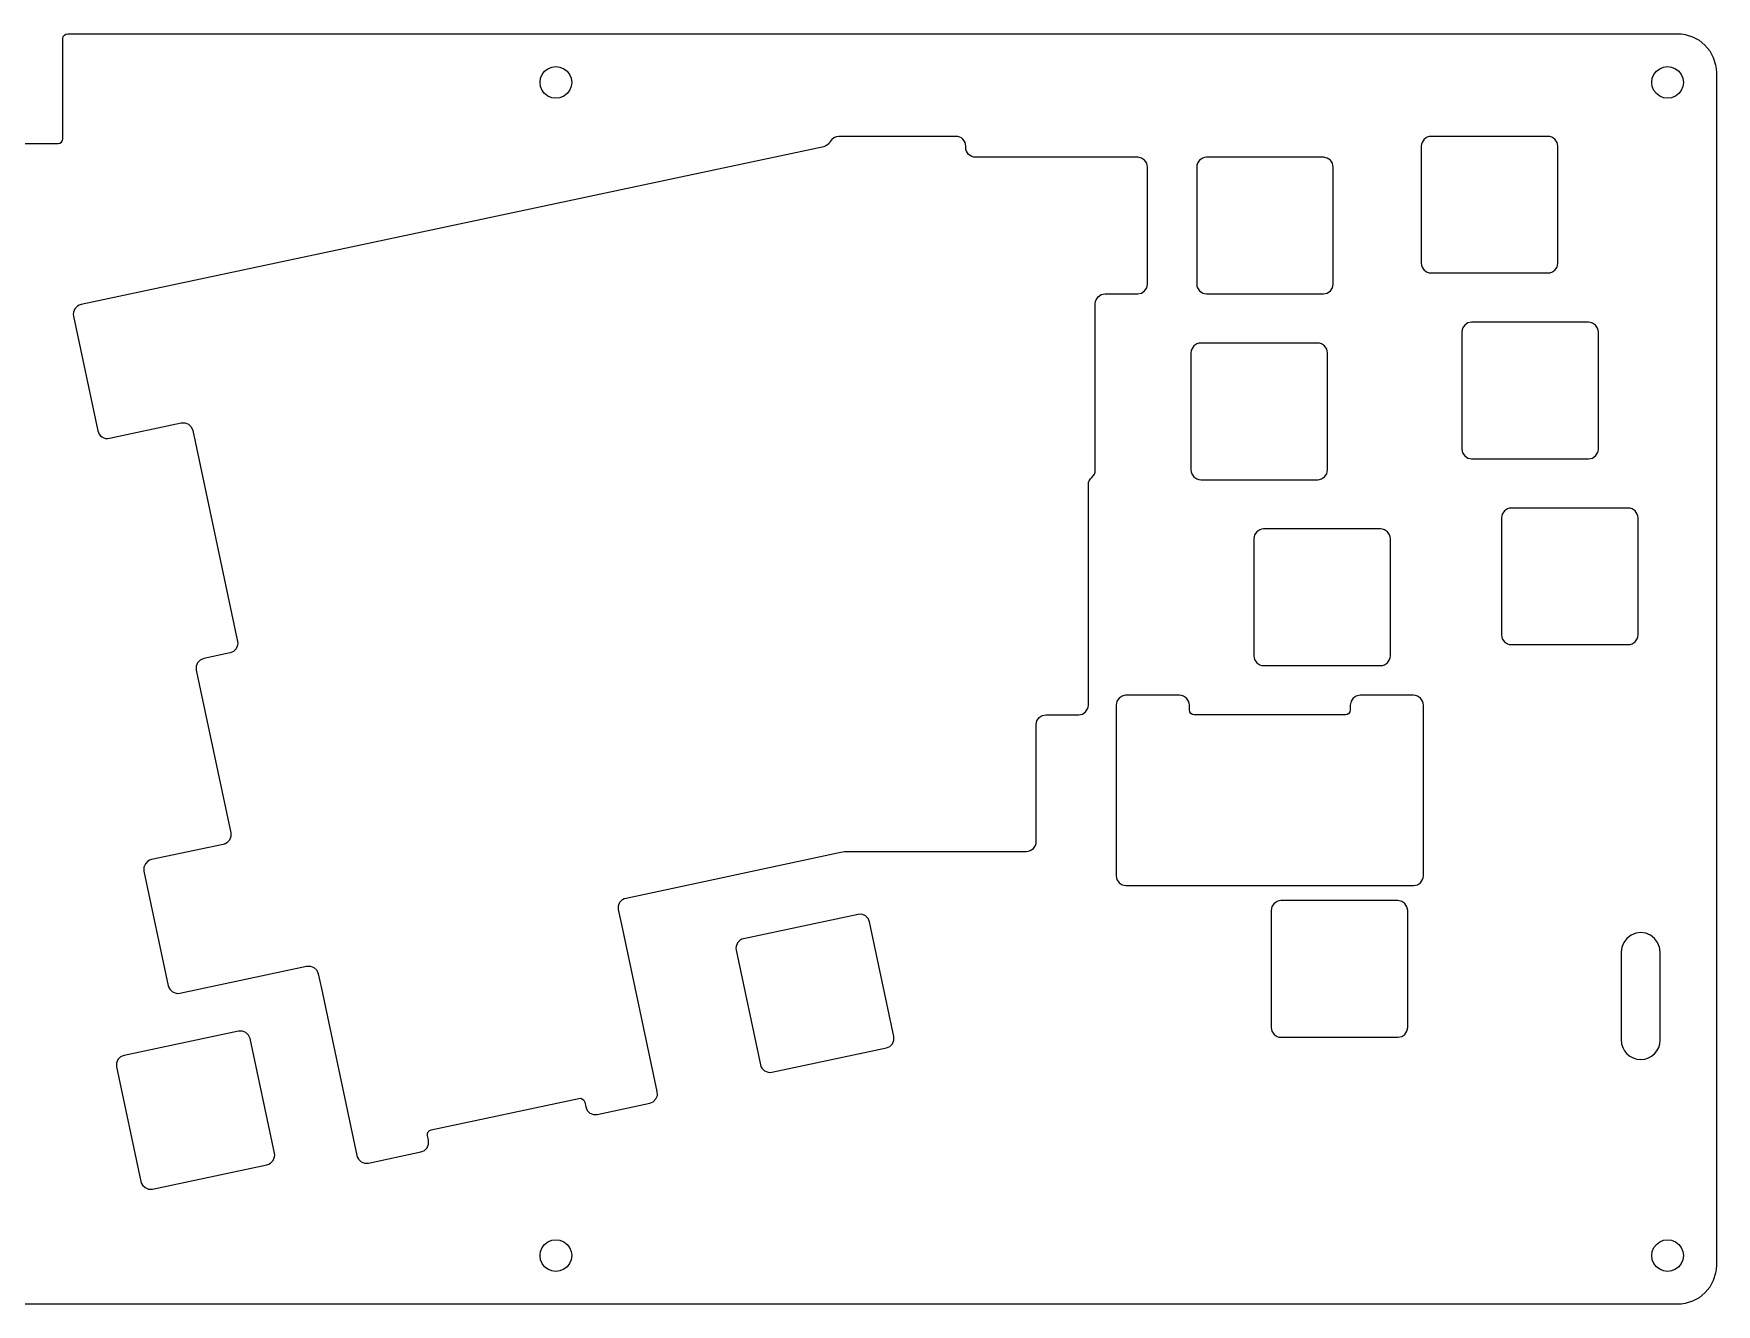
# Model space of a CAD drawing. Extents: x -3 to 1356, y -5 to 1100.
# Drawn here: x 704 to 1356, y 608 to 1100 of the extents above; entities that cross this region are included whole.
import ezdxf

# ---------------------------------------------------------------- set-up
doc = ezdxf.new("R2010")
doc.units = 0

msp = doc.modelspace()

# ---------------------------------------------------------------- linework, layer by layer
at = {"layer": 'holes'}
for p, q in [((900.4011, 1082.542491), (901.011338, 1084.010875)), ((901.011338, 1084.010875), (901.977877, 1085.273549)), ((901.977877, 1085.273549), (903.259375, 1086.258912)), ((903.259375, 1086.258912), (904.753473, 1086.87604)), ((904.753473, 1086.87604), (906.33025, 1087.08175)), ((906.33025, 1087.08175), (907.907027, 1086.87604)), ((907.907027, 1086.87604), (909.401125, 1086.258912)), ((909.401125, 1086.258912), (910.682623, 1085.273549)), ((910.682623, 1085.273549), (911.649162, 1084.010875)), ((911.649162, 1084.010875), (912.2594, 1082.542491)), ((1331.269099, 1082.542491), (1331.879338, 1084.010875)), ((1331.879338, 1084.010875), (1332.845877, 1085.27355)), ((1332.845877, 1085.27355), (1334.127375, 1086.258912)), ((1334.127375, 1086.258912), (1335.621473, 1086.876041)), ((1335.621473, 1086.876041), (1337.19825, 1087.081751)), ((1337.19825, 1087.081751), (1338.775027, 1086.876041)), ((1338.775027, 1086.876041), (1340.269125, 1086.258912)), ((1340.269125, 1086.258912), (1341.550623, 1085.27355)), ((1341.550623, 1085.27355), (1342.517162, 1084.010875)), ((1342.517162, 1084.010875), (1343.127401, 1082.542491)), ((900.1885, 1080.94), (900.4011, 1082.542491)), ((900.4011, 1079.337509), (900.1885, 1080.94)), ((901.011338, 1077.869125), (900.4011, 1079.337509)), ((901.977877, 1076.606451), (901.011338, 1077.869125)), ((903.259375, 1075.621088), (901.977877, 1076.606451)), ((910.682623, 1076.606451), (909.401125, 1075.621088)), ((911.649162, 1077.869125), (910.682623, 1076.606451)), ((912.2594, 1079.337509), (911.649162, 1077.869125)), ((912.2594, 1082.542491), (912.472, 1080.94)), ((912.472, 1080.94), (912.2594, 1079.337509)), ((912.472, 1080.94), (912.472, 1080.94)), ((1331.0565, 1080.94), (1331.269099, 1082.542491)), ((1331.2691, 1079.337509), (1331.0565, 1080.94)), ((1331.879338, 1077.869125), (1331.2691, 1079.337509)), ((1332.845877, 1076.606451), (1331.879338, 1077.869125)), ((1334.127375, 1075.621088), (1332.845877, 1076.606451)), ((1341.550623, 1076.606451), (1340.269125, 1075.621088)), ((1342.517162, 1077.869125), (1341.550623, 1076.606451)), ((1343.1274, 1079.337509), (1342.517162, 1077.869125)), ((1343.34, 1080.94), (1343.1274, 1079.337509)), ((1343.127401, 1082.542491), (1343.34, 1080.94)), ((1343.34, 1080.94), (1343.34, 1080.94)), ((904.753473, 1075.00396), (903.259375, 1075.621088)), ((906.33025, 1074.79825), (904.753473, 1075.00396)), ((907.907027, 1075.00396), (906.33025, 1074.79825)), ((909.401125, 1075.621088), (907.907027, 1075.00396)), ((1335.621473, 1075.00396), (1334.127375, 1075.621088)), ((1337.19825, 1074.79825), (1335.621473, 1075.00396)), ((1338.775027, 1075.00396), (1337.19825, 1074.79825)), ((1340.269125, 1075.621088), (1338.775027, 1075.00396)), ((1011.632249, 1056.747193), (1010.923932, 1056.32204)), ((1012.231317, 1057.31604), (1011.632249, 1056.747193)), ((1012.697, 1058.01023), (1012.231317, 1057.31604)), ((1013.297192, 1058.855319), (1012.697, 1058.01023)), ((1014.088723, 1059.49588), (1013.297192, 1058.855319)), ((1015.022442, 1059.90209), (1014.088723, 1059.49588)), ((1016.0492, 1060.04413), (1015.022442, 1059.90209)), ((1061.4035, 1060.04413), (1016.0492, 1060.04413)), ((1062.149043, 1059.981897), (1061.4035, 1060.04413)), ((1062.860165, 1059.774279), (1062.149043, 1059.981897)), ((1063.515969, 1059.429718), (1062.860165, 1059.774279)), ((1064.095556, 1058.956657), (1063.515969, 1059.429718)), ((1064.568632, 1058.377083), (1064.095556, 1058.956657)), ((1064.91321, 1057.721288), (1064.568632, 1058.377083)), ((1065.120847, 1057.010171), (1064.91321, 1057.721288)), ((1065.1831, 1056.26463), (1065.120847, 1057.010171)), ((1241.803391, 1057.026098), (1241.7266, 1056.2644)), ((1242.02362, 1057.735547), (1241.803391, 1057.026098)), ((1242.833599, 1058.936901), (1242.02362, 1057.735547)), ((1244.034953, 1059.74688), (1242.833599, 1058.936901)), ((1244.744402, 1059.967109), (1244.034953, 1059.74688)), ((1245.5061, 1060.0439), (1244.744402, 1059.967109)), ((1290.8605, 1060.0439), (1245.5061, 1060.0439)), ((1291.622198, 1059.967109), (1290.8605, 1060.0439)), ((1292.331647, 1059.74688), (1291.622198, 1059.967109)), ((1293.533001, 1058.936901), (1292.331647, 1059.74688)), ((1294.34298, 1057.735547), (1293.533001, 1058.936901)), ((1294.563209, 1057.026098), (1294.34298, 1057.735547)), ((1294.64, 1056.2644), (1294.563209, 1057.026098)), ((1010.1305, 1056.05893), (977.927, 1049.21393)), ((1010.923932, 1056.32204), (1010.1305, 1056.05893)), ((1065.1831, 1055.73543), (1065.1831, 1056.26463)), ((1065.259891, 1054.973732), (1065.1831, 1055.73543)), ((1065.48012, 1054.264283), (1065.259891, 1054.973732)), ((1066.290099, 1053.062929), (1065.48012, 1054.264283)), ((1067.491453, 1052.25295), (1066.290099, 1053.062929)), ((1068.200902, 1052.032721), (1067.491453, 1052.25295)), ((1068.9626, 1051.95593), (1068.200902, 1052.032721)), ((1131.8539, 1051.95593), (1068.9626, 1051.95593)), ((1133.300278, 1051.668253), (1131.8539, 1051.95593)), ((1134.526466, 1050.848967), (1133.300278, 1051.668253)), ((1135.345785, 1049.6228), (1134.526466, 1050.848967)), ((1155.823599, 1050.846901), (1155.01362, 1049.645547)), ((1157.024953, 1051.65688), (1155.823599, 1050.846901)), ((1157.734402, 1051.877109), (1157.024953, 1051.65688)), ((1158.4961, 1051.9539), (1157.734402, 1051.877109)), ((1203.8504, 1051.9539), (1158.4961, 1051.9539)), ((1205.296778, 1051.666223), (1203.8504, 1051.9539)), ((1206.522966, 1050.846937), (1205.296778, 1051.666223)), ((1207.342285, 1049.62077), (1206.522966, 1050.846937)), ((1241.7266, 1056.2644), (1241.7266, 1010.91)), ((1294.64, 1010.91), (1294.64, 1056.2644)), ((977.927, 1049.21393), (722.284, 994.87523)), ((1135.6335, 1048.17643), (1135.345785, 1049.6228)), ((1135.6335, 1002.82203), (1135.6335, 1048.17643)), ((1154.793391, 1048.936098), (1154.7166, 1048.1744)), ((1154.7166, 1048.1744), (1154.7166, 1002.82)), ((1155.01362, 1049.645547), (1154.793391, 1048.936098)), ((1207.63, 1048.1744), (1207.342285, 1049.62077)), ((1207.63, 1002.82), (1207.63, 1048.1744)), ((1241.7266, 1010.91), (1241.803391, 1010.148302)), ((1294.563209, 1010.148302), (1294.64, 1010.91)), ((1294.64, 1010.91), (1294.64, 1010.91)), ((1241.803391, 1010.148302), (1242.02362, 1009.438853)), ((1242.02362, 1009.438853), (1242.833599, 1008.237499)), ((1242.833599, 1008.237499), (1244.034953, 1007.42752)), ((1244.034953, 1007.42752), (1244.744402, 1007.207291)), ((1244.744402, 1007.207291), (1245.5061, 1007.1305)), ((1245.5061, 1007.1305), (1290.8605, 1007.1305)), ((1290.8605, 1007.1305), (1291.622198, 1007.207291)), ((1291.622198, 1007.207291), (1292.331647, 1007.42752)), ((1292.331647, 1007.42752), (1293.533001, 1008.237499)), ((1293.533001, 1008.237499), (1294.34298, 1009.438853)), ((1294.34298, 1009.438853), (1294.563209, 1010.148302)), ((1115.672211, 996.734176), (1116.482188, 997.935541)), ((1116.482188, 997.935541), (1117.683546, 998.745527)), ((1117.683546, 998.745527), (1118.392998, 998.965758)), ((1118.392998, 998.965758), (1119.1547, 999.04255)), ((1119.1547, 999.04255), (1131.8539, 999.04255)), ((1131.8539, 999.04255), (1133.300273, 999.330225)), ((1133.300273, 999.330225), (1134.526459, 1000.149506)), ((1134.526459, 1000.149506), (1135.345779, 1001.375666)), ((1135.345779, 1001.375666), (1135.6335, 1002.82203)), ((1154.7166, 1002.82), (1154.793395, 1002.058305)), ((1154.793395, 1002.058305), (1155.013626, 1001.34886)), ((1155.013626, 1001.34886), (1155.823606, 1000.147512)), ((1155.823606, 1000.147512), (1157.024958, 999.337538)), ((1157.024958, 999.337538), (1157.734404, 999.117311)), ((1157.734404, 999.117311), (1158.4961, 999.04052)), ((1158.4961, 999.04052), (1203.8504, 999.04052)), ((1203.8504, 999.04052), (1205.296773, 999.328195)), ((1205.296773, 999.328195), (1206.522959, 1000.147476)), ((1206.522959, 1000.147476), (1207.342279, 1001.373636)), ((1207.342279, 1001.373636), (1207.63, 1002.82)), ((1207.63, 1002.82), (1207.63, 1002.82)), ((719.357541, 991.893252), (719.289631, 991.153514)), ((719.900043, 993.236768), (719.357541, 991.893252)), ((720.906746, 994.27883), (719.900043, 993.236768)), ((721.554907, 994.641751), (720.906746, 994.27883)), ((722.284, 994.87523), (721.554907, 994.641751)), ((1115.3752, 995.26302), (1115.451986, 996.024723)), ((1115.3752, 930.82212), (1115.3752, 995.26302)), ((1115.451986, 996.024723), (1115.672211, 996.734176)), ((719.289631, 991.153514), (719.37289, 990.39249)), ((719.37289, 990.39249), (728.8026, 946.02929)), ((1257.734309, 985.710677), (1257.4466, 984.2643)), ((1258.553627, 986.93685), (1257.734309, 985.710677)), ((1259.779817, 987.756141), (1258.553627, 986.93685)), ((1261.2262, 988.04382), (1259.779817, 987.756141)), ((1306.5805, 988.04382), (1261.2262, 988.04382)), ((1307.342201, 987.967028), (1306.5805, 988.04382)), ((1308.051652, 987.746798), (1307.342201, 987.967028)), ((1309.253008, 986.936814), (1308.051652, 987.746798)), ((1310.062986, 985.735453), (1309.253008, 986.936814)), ((1310.283212, 985.026002), (1310.062986, 985.735453)), ((1310.36, 984.2643), (1310.283212, 985.026002)), ((1153.563188, 978.849341), (1152.753211, 977.647976)), ((1154.764546, 979.659327), (1153.563188, 978.849341)), ((1155.473998, 979.879558), (1154.764546, 979.659327)), ((1156.2357, 979.95635), (1155.473998, 979.879558)), ((1201.59, 979.95635), (1156.2357, 979.95635)), ((1202.351702, 979.879558), (1201.59, 979.95635)), ((1203.061154, 979.659327), (1202.351702, 979.879558)), ((1204.262512, 978.849341), (1203.061154, 979.659327)), ((1205.072489, 977.647976), (1204.262512, 978.849341)), ((1257.4466, 984.2643), (1257.4466, 938.91)), ((1310.36, 938.91), (1310.36, 984.2643)), ((1152.532986, 976.938523), (1152.4562, 976.17682)), ((1152.4562, 976.17682), (1152.4562, 930.82252)), ((1152.753211, 977.647976), (1152.532986, 976.938523)), ((1205.292714, 976.938523), (1205.072489, 977.647976)), ((1205.3695, 976.17682), (1205.292714, 976.938523)), ((1205.3695, 930.82252), (1205.3695, 976.17682)), ((728.8026, 946.02929), (729.009719, 945.3069)), ((733.28529, 943.11816), (761.11609, 949.03378)), ((761.11609, 949.03378), (762.590678, 949.053101)), ((762.590678, 949.053101), (763.960412, 948.506644)), ((763.960412, 948.506644), (765.016757, 947.477606)), ((765.016757, 947.477606), (765.59889, 946.12265)), ((765.59889, 946.12265), (782.96729, 864.41025)), ((729.009719, 945.3069), (729.355772, 944.648436)), ((729.355772, 944.648436), (729.827761, 944.073498)), ((729.827761, 944.073498), (730.412687, 943.601685)), ((730.412687, 943.601685), (731.081616, 943.259225)), ((731.081616, 943.259225), (731.798821, 943.061881)), ((731.798821, 943.061881), (732.54111, 943.013559)), ((732.54111, 943.013559), (733.28529, 943.11816)), ((1257.4466, 938.91), (1257.734306, 937.46362)), ((1257.734306, 937.46362), (1258.553623, 936.237444)), ((1258.553623, 936.237444), (1259.779815, 935.418149)), ((1259.779815, 935.418149), (1261.2262, 935.13047)), ((1261.2262, 935.13047), (1306.5805, 935.13047)), ((1306.5805, 935.13047), (1307.342202, 935.207262)), ((1307.342202, 935.207262), (1308.051654, 935.427493)), ((1308.051654, 935.427493), (1309.253012, 936.237479)), ((1309.253012, 936.237479), (1310.062989, 937.438844)), ((1310.062989, 937.438844), (1310.283214, 938.148297)), ((1310.283214, 938.148297), (1310.36, 938.91)), ((1310.36, 938.91), (1310.36, 938.91)), ((1112.81815, 925.891591), (1113.07613, 926.658832)), ((1113.07613, 926.658832), (1113.49152, 927.353572)), ((1113.49152, 927.353572), (1114.0524, 927.94993)), ((1114.0524, 927.94993), (1114.613251, 928.546296)), ((1114.613251, 928.546296), (1115.028614, 929.241036)), ((1115.028614, 929.241036), (1115.28657, 930.008271)), ((1115.28657, 930.008271), (1115.3752, 930.82212)), ((1152.4562, 930.82252), (1152.532988, 930.060818)), ((1152.532988, 930.060818), (1152.753214, 929.351367)), ((1152.753214, 929.351367), (1153.563192, 928.150006)), ((1153.563192, 928.150006), (1154.764548, 927.340022)), ((1154.764548, 927.340022), (1155.473999, 927.119792)), ((1155.473999, 927.119792), (1156.2357, 927.043)), ((1156.2357, 927.043), (1201.59, 927.043)), ((1201.59, 927.043), (1202.351701, 927.119792)), ((1202.351701, 927.119792), (1203.061152, 927.340022)), ((1203.061152, 927.340022), (1204.262508, 928.150006)), ((1204.262508, 928.150006), (1205.072486, 929.351367)), ((1205.072486, 929.351367), (1205.292712, 930.060818)), ((1205.292712, 930.060818), (1205.3695, 930.82252)), ((1112.7295, 925.07773), (1112.81815, 925.891591)), ((1112.7295, 839.73553), (1112.7295, 925.07773)), ((1272.906788, 913.026702), (1272.83, 912.265)), ((1273.127014, 913.736153), (1272.906788, 913.026702)), ((1273.936992, 914.937514), (1273.127014, 913.736153)), ((1275.138348, 915.747498), (1273.936992, 914.937514)), ((1275.847799, 915.967728), (1275.138348, 915.747498)), ((1276.6095, 916.04452), (1275.847799, 915.967728)), ((1321.9639, 916.04452), (1276.6095, 916.04452)), ((1322.725601, 915.967728), (1321.9639, 916.04452)), ((1323.435052, 915.747498), (1322.725601, 915.967728)), ((1324.636408, 914.937514), (1323.435052, 915.747498)), ((1325.446386, 913.736153), (1324.636408, 914.937514)), ((1325.666612, 913.026702), (1325.446386, 913.736153)), ((1325.7434, 912.265), (1325.666612, 913.026702)), ((1177.936988, 906.848821), (1177.127011, 905.647456)), ((1179.138346, 907.658807), (1177.936988, 906.848821)), ((1179.847798, 907.879038), (1179.138346, 907.658807)), ((1180.6095, 907.95583), (1179.847798, 907.879038)), ((1225.9639, 907.95583), (1180.6095, 907.95583)), ((1226.725602, 907.879038), (1225.9639, 907.95583)), ((1227.435054, 907.658807), (1226.725602, 907.879038)), ((1228.636412, 906.848821), (1227.435054, 907.658807)), ((1229.446389, 905.647456), (1228.636412, 906.848821)), ((1272.83, 912.265), (1272.83, 866.9107)), ((1325.7434, 866.9107), (1325.7434, 912.265)), ((1176.906786, 904.938003), (1176.83, 904.1763)), ((1176.83, 904.1763), (1176.83, 858.822)), ((1177.127011, 905.647456), (1176.906786, 904.938003)), ((1229.666614, 904.938003), (1229.446389, 905.647456)), ((1229.7434, 904.1763), (1229.666614, 904.938003)), ((1229.7434, 858.822), (1229.7434, 904.1763)), ((782.440137, 861.565972), (781.433434, 860.52391)), ((782.982639, 862.909488), (782.440137, 861.565972)), ((782.96729, 864.41025), (783.050549, 863.649226)), ((783.050549, 863.649226), (782.982639, 862.909488)), ((1272.83, 866.9107), (1272.906786, 866.148997)), ((1272.906786, 866.148997), (1273.127011, 865.439544)), ((1273.127011, 865.439544), (1273.936988, 864.238179)), ((1273.936988, 864.238179), (1275.138346, 863.428193)), ((1275.138346, 863.428193), (1275.847798, 863.207962)), ((1275.847798, 863.207962), (1276.6095, 863.13117)), ((1276.6095, 863.13117), (1321.9639, 863.13117)), ((1321.9639, 863.13117), (1322.725602, 863.207962)), ((1322.725602, 863.207962), (1323.435054, 863.428193)), ((1323.435054, 863.428193), (1324.636412, 864.238179)), ((1324.636412, 864.238179), (1325.446389, 865.439544)), ((1325.446389, 865.439544), (1325.666614, 866.148997)), ((1325.666614, 866.148997), (1325.7434, 866.9107)), ((767.446466, 856.115514), (766.899987, 854.745795)), ((766.899987, 854.745795), (766.91928, 853.27121)), ((768.475519, 857.171839), (767.446466, 856.115514)), ((769.83048, 857.75395), (768.475519, 857.171839)), ((780.05618, 859.92751), (769.83048, 857.75395)), ((780.785273, 860.160989), (780.05618, 859.92751)), ((781.433434, 860.52391), (780.785273, 860.160989)), ((1176.83, 858.822), (1176.906788, 858.060298)), ((1176.906788, 858.060298), (1177.127014, 857.350847)), ((1177.127014, 857.350847), (1177.936992, 856.149486)), ((1177.936992, 856.149486), (1179.138348, 855.339502)), ((1179.138348, 855.339502), (1179.847799, 855.119272)), ((1179.847799, 855.119272), (1180.6095, 855.04248)), ((1180.6095, 855.04248), (1225.9639, 855.04248)), ((1225.9639, 855.04248), (1226.725601, 855.119272)), ((1226.725601, 855.119272), (1227.435052, 855.339502)), ((1227.435052, 855.339502), (1228.636408, 856.149486)), ((1228.636408, 856.149486), (1229.446386, 857.350847)), ((1229.446386, 857.350847), (1229.666612, 858.060298)), ((1229.666612, 858.060298), (1229.7434, 858.822)), ((766.91928, 853.27121), (780.31518, 790.24841)), ((1124.608392, 842.407514), (1123.798414, 841.206153)), ((1125.809748, 843.217498), (1124.608392, 842.407514)), ((1126.519199, 843.437728), (1125.809748, 843.217498)), ((1127.2809, 843.51452), (1126.519199, 843.437728)), ((1148.0683, 843.51452), (1127.2809, 843.51452)), ((1148.830002, 843.43773), (1148.0683, 843.51452)), ((1149.539453, 843.217501), (1148.830002, 843.43773)), ((1150.740811, 842.407517), (1149.539453, 843.217501)), ((1151.550789, 841.206155), (1150.740811, 842.407517)), ((1215.316927, 842.40825), (1214.497609, 841.182077)), ((1216.543117, 843.227541), (1215.316927, 842.40825)), ((1217.9895, 843.51522), (1216.543117, 843.227541)), ((1238.7769, 843.51522), (1217.9895, 843.51522)), ((1239.538601, 843.438428), (1238.7769, 843.51522)), ((1240.248052, 843.218198), (1239.538601, 843.438428)), ((1241.449408, 842.408214), (1240.248052, 843.218198)), ((1242.259386, 841.206853), (1241.449408, 842.408214)), ((1092.796796, 833.62257), (1093.616113, 834.848746)), ((1093.616113, 834.848746), (1094.842305, 835.668041)), ((1094.842305, 835.668041), (1096.28869, 835.95572)), ((1096.28869, 835.95572), (1108.95, 835.956)), ((1108.95, 835.956), (1109.711702, 836.032792)), ((1109.711702, 836.032792), (1110.421154, 836.253023)), ((1110.421154, 836.253023), (1111.622512, 837.063009)), ((1111.622512, 837.063009), (1112.432489, 838.264374)), ((1112.432489, 838.264374), (1112.652714, 838.973827)), ((1112.652714, 838.973827), (1112.7295, 839.73553)), ((1123.578188, 840.496702), (1123.5014, 839.735)), ((1123.5014, 839.735), (1123.5014, 773.594)), ((1123.798414, 841.206153), (1123.578188, 840.496702)), ((1151.771014, 840.496702), (1151.550789, 841.206155)), ((1151.8478, 839.735), (1151.771014, 840.496702)), ((1151.8478, 837.84523), (1151.8478, 839.735)), ((1151.991656, 837.122042), (1151.8478, 837.84523)), ((1152.401315, 836.508957), (1151.991656, 837.122042)), ((1153.014409, 836.099311), (1152.401315, 836.508957)), ((1153.7376, 835.95547), (1153.014409, 836.099311)), ((1212.3203, 835.95547), (1153.7376, 835.95547)), ((1213.055859, 836.103997), (1212.3203, 835.95547)), ((1213.65652, 836.508992), (1213.055859, 836.103997)), ((1214.061497, 837.109666), (1213.65652, 836.508992)), ((1214.21, 837.84523), (1214.061497, 837.109666)), ((1214.497609, 841.182077), (1214.2099, 839.7357)), ((1214.2099, 839.7357), (1214.21, 839.735)), ((1214.21, 839.735), (1214.21, 837.84523)), ((1242.479612, 840.497402), (1242.259386, 841.206853)), ((1242.5564, 839.7357), (1242.479612, 840.497402)), ((1242.5564, 773.594), (1242.5564, 839.7357)), ((1092.50909, 832.17619), (1092.796796, 833.62257)), ((1092.50909, 786.82189), (1092.50909, 832.17619)), ((780.31518, 790.24841), (780.398441, 789.487386)), ((780.398441, 789.487386), (780.330533, 788.747647)), ((777.40408, 785.76566), (749.60998, 779.85784)), ((778.133173, 785.999141), (777.40408, 785.76566)), ((778.781334, 786.362063), (778.133173, 785.999141)), ((779.788035, 787.404129), (778.781334, 786.362063)), ((780.330533, 788.747647), (779.788035, 787.404129)), ((1016.16769, 782.58331), (1016.78679, 782.77154)), ((1016.78679, 782.77154), (1018.19169, 783.04237)), ((1018.19169, 783.04237), (1088.72959, 783.04237)), ((1088.72959, 783.04237), (1089.491291, 783.119162)), ((1089.491291, 783.119162), (1090.200742, 783.339392)), ((1090.200742, 783.339392), (1091.402098, 784.149376)), ((1091.402098, 784.149376), (1092.212076, 785.350737)), ((1092.212076, 785.350737), (1092.432302, 786.060188)), ((1092.432302, 786.060188), (1092.50909, 786.82189)), ((746.683518, 776.875855), (746.615609, 776.136115)), ((746.615609, 776.136115), (746.69887, 775.37509)), ((747.226019, 778.219374), (746.683518, 776.875855)), ((748.232723, 779.261439), (747.226019, 778.219374)), ((748.880885, 779.624361), (748.232723, 779.261439)), ((749.60998, 779.85784), (748.880885, 779.624361)), ((933.55569, 764.97111), (1016.16769, 782.58331)), ((746.69887, 775.37509), (756.12858, 731.01189)), ((1123.5014, 773.594), (1123.578188, 772.832298)), ((1123.578188, 772.832298), (1123.798414, 772.122847)), ((1123.798414, 772.122847), (1124.608392, 770.921486)), ((1124.608392, 770.921486), (1125.809748, 770.111502)), ((1125.809748, 770.111502), (1126.519199, 769.891272)), ((1126.519199, 769.891272), (1127.2809, 769.81448)), ((1127.2809, 769.81448), (1238.7769, 769.81448)), ((1238.7769, 769.81448), (1239.538601, 769.891272)), ((1239.538601, 769.891272), (1240.248052, 770.111502)), ((1240.248052, 770.111502), (1241.449408, 770.921486)), ((1241.449408, 770.921486), (1242.259386, 772.122847)), ((1242.259386, 772.122847), (1242.479612, 772.832298)), ((1242.479612, 772.832298), (1242.5564, 773.594)), ((930.631419, 761.988999), (931.173391, 763.332141)), ((931.173391, 763.332141), (932.179313, 764.374201)), ((932.179313, 764.374201), (932.827038, 764.737303)), ((932.827038, 764.737303), (933.55569, 764.97111)), ((1185.864546, 763.658977), (1184.663188, 762.848991)), ((1186.573998, 763.879208), (1185.864546, 763.658977)), ((1187.3357, 763.956), (1186.573998, 763.879208)), ((1232.69, 763.956), (1187.3357, 763.956)), ((1234.136385, 763.668321), (1232.69, 763.956)), ((1232.69, 763.956), (1232.69, 763.956)), ((1235.362577, 762.849026), (1234.136385, 763.668321)), ((930.563631, 761.249542), (930.631419, 761.988999)), ((930.64689, 760.48884), (930.563631, 761.249542)), ((931.8873, 754.65301), (930.64689, 760.48884)), ((1023.4333, 758.64344), (979.0701, 749.21375)), ((1024.907887, 758.662762), (1023.4333, 758.64344)), ((1026.277619, 758.116308), (1024.907887, 758.662762)), ((1027.333964, 757.087273), (1026.277619, 758.116308)), ((1027.9161, 755.73232), (1027.333964, 757.087273)), ((1183.632986, 760.938173), (1183.5562, 760.17647)), ((1183.5562, 760.17647), (1183.5562, 714.82217)), ((1183.853211, 761.647626), (1183.632986, 760.938173)), ((1184.663188, 762.848991), (1183.853211, 761.647626)), ((1236.181894, 761.62285), (1235.362577, 762.849026)), ((1236.4696, 760.17647), (1236.181894, 761.62285)), ((1236.4696, 714.82217), (1236.4696, 760.17647)), ((945.639, 689.95661), (931.8873, 754.65301)), ((1037.3458, 711.36912), (1027.9161, 755.73232)), ((1323.019525, 750.546329), (1321.442302, 749.33358)), ((1324.858408, 751.30587), (1323.019525, 750.546329)), ((1326.79905, 751.55905), (1324.858408, 751.30587)), ((1328.739692, 751.30587), (1326.79905, 751.55905)), ((1330.578575, 750.546329), (1328.739692, 751.30587)), ((1332.155798, 749.33358), (1330.578575, 750.546329)), ((976.143641, 746.231772), (976.075731, 745.492034)), ((976.075731, 745.492034), (976.15899, 744.73101)), ((976.686143, 747.575288), (976.143641, 746.231772)), ((976.15899, 744.73101), (976.159, 744.731)), ((976.159, 744.731), (985.58871, 700.3678)), ((977.692846, 748.61735), (976.686143, 747.575288)), ((978.341007, 748.980271), (977.692846, 748.61735)), ((979.0701, 749.21375), (978.341007, 748.980271)), ((1319.50166, 745.97229), (1319.24, 744)), ((1319.24, 744), (1319.24, 709.9843)), ((1319.24, 744), (1319.24, 744)), ((1320.252721, 747.779525), (1319.50166, 745.97229)), ((1321.442302, 749.33358), (1320.252721, 747.779525)), ((1333.345379, 747.779525), (1332.155798, 749.33358)), ((1334.09644, 745.97229), (1333.345379, 747.779525)), ((1334.3581, 744), (1334.09644, 745.97229)), ((1334.3581, 709.9843), (1334.3581, 744)), ((760.61128, 728.10076), (809.72438, 738.57126)), ((809.72438, 738.57126), (811.199507, 738.591357)), ((811.199507, 738.591357), (812.569955, 738.045209)), ((812.569955, 738.045209), (813.626925, 737.016026)), ((813.626925, 737.016026), (814.20938, 735.66061)), ((756.12858, 731.01189), (756.362054, 730.282799)), ((814.20938, 735.66061), (815.43378, 729.90008)), ((756.362054, 730.282799), (756.724969, 729.634639)), ((756.724969, 729.634639), (757.767019, 728.627934)), ((757.767019, 728.627934), (759.110525, 728.085424)), ((759.110525, 728.085424), (759.850259, 728.017508)), ((759.850259, 728.017508), (760.61128, 728.10076)), ((815.43378, 729.90008), (829.18548, 665.20368)), ((783.35, 713.421), (738.9868, 703.99131)), ((783.35001, 713.421), (783.35, 713.421)), ((784.824594, 713.440319), (783.35001, 713.421)), ((786.194323, 712.893864), (784.824594, 713.440319)), ((787.250665, 711.86483), (786.194323, 712.893864)), ((787.8328, 710.50988), (787.250665, 711.86483)), ((1037.36509, 709.894536), (1037.3458, 711.36912)), ((1183.5562, 714.82217), (1183.632986, 714.060467)), ((1183.632986, 714.060467), (1183.853211, 713.351014)), ((1183.853211, 713.351014), (1184.663188, 712.149649)), ((1184.663188, 712.149649), (1185.864546, 711.339663)), ((1185.864546, 711.339663), (1186.573998, 711.119432)), ((1186.573998, 711.119432), (1187.3357, 711.04264)), ((1187.3357, 711.04264), (1232.69, 711.04264)), ((1232.69, 711.04264), (1234.136385, 711.330319)), ((1234.136385, 711.330319), (1235.362577, 712.149614)), ((1235.362577, 712.149614), (1236.181894, 713.37579)), ((1236.181894, 713.37579), (1236.4696, 714.82217)), ((797.2625, 666.14668), (787.8328, 710.50988)), ((990.0714, 697.45668), (1034.4346, 706.88638)), ((1034.4346, 706.88638), (1035.789559, 707.468493)), ((1035.789559, 707.468493), (1036.81861, 708.524818)), ((1036.81861, 708.524818), (1037.36509, 709.894536)), ((1319.24, 709.9843), (1319.395717, 708.462794)), ((1319.395717, 708.462794), (1319.837563, 707.045922)), ((1319.837563, 707.045922), (1320.535212, 705.76396)), ((1320.535212, 705.76396), (1321.458336, 704.647188)), ((1321.458336, 704.647188), (1322.576609, 703.725881)), ((1331.021491, 703.725881), (1332.139764, 704.647188)), ((1332.139764, 704.647188), (1333.062888, 705.76396)), ((1333.062888, 705.76396), (1333.760537, 707.045922)), ((1333.760537, 707.045922), (1334.202383, 708.462794)), ((1334.202383, 708.462794), (1334.3581, 709.9843)), ((736.060359, 701.009328), (735.992451, 700.269591)), ((735.992451, 700.269591), (736.07571, 699.50857)), ((736.602856, 702.352842), (736.060359, 701.009328)), ((736.07571, 699.50857), (745.5054, 655.14537)), ((737.609552, 703.394905), (736.602856, 702.352842)), ((738.25771, 703.757828), (737.609552, 703.394905)), ((738.9868, 703.99131), (738.25771, 703.757828)), ((985.58871, 700.3678), (985.822187, 699.638714)), ((985.822187, 699.638714), (986.185102, 698.990557)), ((986.185102, 698.990557), (987.227151, 697.983857)), ((987.227151, 697.983857), (988.570651, 697.441349)), ((1322.576609, 703.725881), (1323.859704, 703.030319)), ((1323.859704, 703.030319), (1325.277293, 702.590778)), ((1325.277293, 702.590778), (1326.79905, 702.437536)), ((1326.79905, 702.437536), (1328.320807, 702.590778)), ((1328.320807, 702.590778), (1329.738396, 703.030319)), ((1329.738396, 703.030319), (1331.021491, 703.725881)), ((988.570651, 697.441349), (989.310382, 697.373432)), ((989.310382, 697.373432), (990.0714, 697.45668)), ((857.97509, 675.18709), (915.27769, 687.36709)), ((915.27769, 687.36709), (916.028055, 687.374741)), ((916.028055, 687.374741), (916.699794, 687.103481)), ((916.699794, 687.103481), (917.220809, 686.600133)), ((917.220809, 686.600133), (917.519, 685.91152)), ((917.519, 685.91152), (917.9119, 684.06305)), ((922.3947, 681.15192), (942.7278, 685.47387)), ((942.7278, 685.47387), (944.082761, 686.055981)), ((944.082761, 686.055981), (945.111814, 687.112306)), ((945.111814, 687.112306), (945.658293, 688.482025)), ((945.658293, 688.482025), (945.639, 689.95661)), ((917.9119, 684.06305), (918.494031, 682.708092)), ((918.494031, 682.708092), (919.550376, 681.679052)), ((919.550376, 681.679052), (920.920111, 681.132596)), ((920.920111, 681.132596), (922.3947, 681.15192)), ((856.511907, 673.696082), (856.783144, 674.367838)), ((856.51959, 672.94571), (856.511907, 673.696082)), ((856.9125, 671.09725), (856.51959, 672.94571)), ((856.783144, 674.367838), (857.286479, 674.888875)), ((857.286479, 674.888875), (857.97509, 675.18709)), ((797.345761, 665.385656), (797.2625, 666.14668)), ((797.277853, 664.645917), (797.345761, 665.385656)), ((833.66819, 662.29257), (854.00139, 666.61451)), ((854.00139, 666.61451), (854.730483, 666.847989)), ((854.730483, 666.847989), (855.378644, 667.21091)), ((855.378644, 667.21091), (856.385347, 668.252972)), ((856.385347, 668.252972), (856.927849, 669.596488)), ((856.995759, 670.336226), (856.9125, 671.09725)), ((856.927849, 669.596488), (856.995759, 670.336226)), ((749.9881, 652.23424), (794.3514, 661.66393)), ((794.3514, 661.66393), (795.080493, 661.897411)), ((795.080493, 661.897411), (795.728654, 662.260333)), ((795.728654, 662.260333), (796.735355, 663.302399)), ((796.735355, 663.302399), (797.277853, 664.645917)), ((829.18548, 665.20368), (829.418958, 664.474592)), ((829.418958, 664.474592), (829.781877, 663.826434)), ((829.781877, 663.826434), (830.823931, 662.819736)), ((830.823931, 662.819736), (832.167437, 662.277231)), ((832.167437, 662.277231), (832.907171, 662.209317)), ((832.907171, 662.209317), (833.66819, 662.29257)), ((745.5054, 655.14537), (745.738875, 654.41628)), ((745.738875, 654.41628), (746.101791, 653.768121)), ((746.101791, 653.768121), (747.143841, 652.761417)), ((747.143841, 652.761417), (748.487346, 652.218907)), ((748.487346, 652.218907), (749.22708, 652.15099)), ((749.22708, 652.15099), (749.9881, 652.23424)), ((904.753473, 632.39304), (906.33025, 632.59875)), ((906.33025, 632.59875), (907.907027, 632.39304)), ((1335.621473, 632.393041), (1337.19825, 632.598751)), ((1337.19825, 632.598751), (1338.775027, 632.393041)), ((900.1885, 626.457), (900.4011, 628.059491)), ((900.4011, 624.854509), (900.1885, 626.457)), ((900.4011, 628.059491), (901.011338, 629.527875)), ((901.011338, 629.527875), (901.977877, 630.790549)), ((901.977877, 630.790549), (903.259375, 631.775912)), ((903.259375, 631.775912), (904.753473, 632.39304)), ((907.907027, 632.39304), (909.401125, 631.775912)), ((909.401125, 631.775912), (910.682623, 630.790549)), ((910.682623, 630.790549), (911.649162, 629.527875)), ((911.649162, 629.527875), (912.2594, 628.059491)), ((912.2594, 628.059491), (912.472, 626.457)), ((912.472, 626.457), (912.2594, 624.854509)), ((912.472, 626.457), (912.472, 626.457)), ((1331.0565, 626.457), (1331.269099, 628.059491)), ((1331.2691, 624.854509), (1331.0565, 626.457)), ((1331.269099, 628.059491), (1331.879338, 629.527875)), ((1331.879338, 629.527875), (1332.845877, 630.79055)), ((1332.845877, 630.79055), (1334.127375, 631.775912)), ((1334.127375, 631.775912), (1335.621473, 632.393041)), ((1338.775027, 632.393041), (1340.269125, 631.775912)), ((1340.269125, 631.775912), (1341.550623, 630.79055)), ((1341.550623, 630.79055), (1342.517162, 629.527875)), ((1342.517162, 629.527875), (1343.127401, 628.059491)), ((1343.34, 626.457), (1343.1274, 624.854509)), ((1343.127401, 628.059491), (1343.34, 626.457)), ((1343.34, 626.457), (1343.34, 626.457)), ((901.011338, 623.386125), (900.4011, 624.854509)), ((901.977877, 622.123451), (901.011338, 623.386125)), ((903.259375, 621.138088), (901.977877, 622.123451)), ((904.753473, 620.52096), (903.259375, 621.138088)), ((906.33025, 620.31525), (904.753473, 620.52096)), ((907.907027, 620.52096), (906.33025, 620.31525)), ((909.401125, 621.138088), (907.907027, 620.52096)), ((910.682623, 622.123451), (909.401125, 621.138088)), ((911.649162, 623.386125), (910.682623, 622.123451)), ((912.2594, 624.854509), (911.649162, 623.386125)), ((1331.879338, 623.386125), (1331.2691, 624.854509)), ((1332.845877, 622.123451), (1331.879338, 623.386125)), ((1334.127375, 621.138088), (1332.845877, 622.123451)), ((1335.621473, 620.52096), (1334.127375, 621.138088)), ((1337.19825, 620.31525), (1335.621473, 620.52096)), ((1338.775027, 620.52096), (1337.19825, 620.31525)), ((1340.269125, 621.138088), (1338.775027, 620.52096)), ((1341.550623, 622.123451), (1340.269125, 621.138088)), ((1342.517162, 623.386125), (1341.550623, 622.123451)), ((1343.1274, 624.854509), (1342.517162, 623.386125))]:
    msp.add_line(p, q, dxfattribs=at)
at = {"layer": 'parts'}
for p, q in [((715.27521, 1097.9524), (715.423738, 1098.68797)), ((715.27521, 1059.1526), (715.27521, 1097.9524)), ((715.423738, 1098.68797), (715.828743, 1099.288637)), ((715.828743, 1099.288637), (716.429432, 1099.693611)), ((716.429432, 1099.693611), (717.16501, 1099.8421)), ((717.16501, 1099.8421), (1340.97601, 1099.8421)), ((1340.97601, 1099.8421), (1342.521748, 1099.764047)), ((1342.521748, 1099.764047), (1344.022834, 1099.534954)), ((1344.022834, 1099.534954), (1346.860657, 1098.654045)), ((1346.860657, 1098.654045), (1349.428683, 1097.260166)), ((1349.428683, 1097.260166), (1351.666121, 1095.414111)), ((1351.666121, 1095.414111), (1353.512176, 1093.176673)), ((1353.512176, 1093.176673), (1354.906055, 1090.608647)), ((1354.906055, 1090.608647), (1355.786964, 1087.770824)), ((1355.786964, 1087.770824), (1356.016057, 1086.269738)), ((1356.016057, 1086.269738), (1356.09411, 1084.724)), ((1356.09411, 1084.724), (1356.09411, 622.677)), ((680.50351, 1057.2629), (713.38541, 1057.2629)), ((713.38541, 1057.2629), (714.120988, 1057.411389)), ((714.120988, 1057.411389), (714.721677, 1057.816363)), ((714.721677, 1057.816363), (715.126682, 1058.41703)), ((715.126682, 1058.41703), (715.27521, 1059.1526)), ((1355.786964, 619.630176), (1354.906055, 616.792353)), ((1356.016057, 621.131262), (1355.786964, 619.630176)), ((1356.09411, 622.677), (1356.016057, 621.131262)), ((1353.512176, 614.224327), (1351.666121, 611.986889)), ((1354.906055, 616.792353), (1353.512176, 614.224327)), ((1340.97601, 607.5589), (52.9134, 607.5589)), ((1342.521748, 607.636953), (1340.97601, 607.5589)), ((1344.022834, 607.866046), (1342.521748, 607.636953)), ((1346.860657, 608.746955), (1344.022834, 607.866046)), ((1349.428683, 610.140834), (1346.860657, 608.746955)), ((1351.666121, 611.986889), (1349.428683, 610.140834))]:
    msp.add_line(p, q, dxfattribs=at)

doc.saveas('drawing.dxf')
